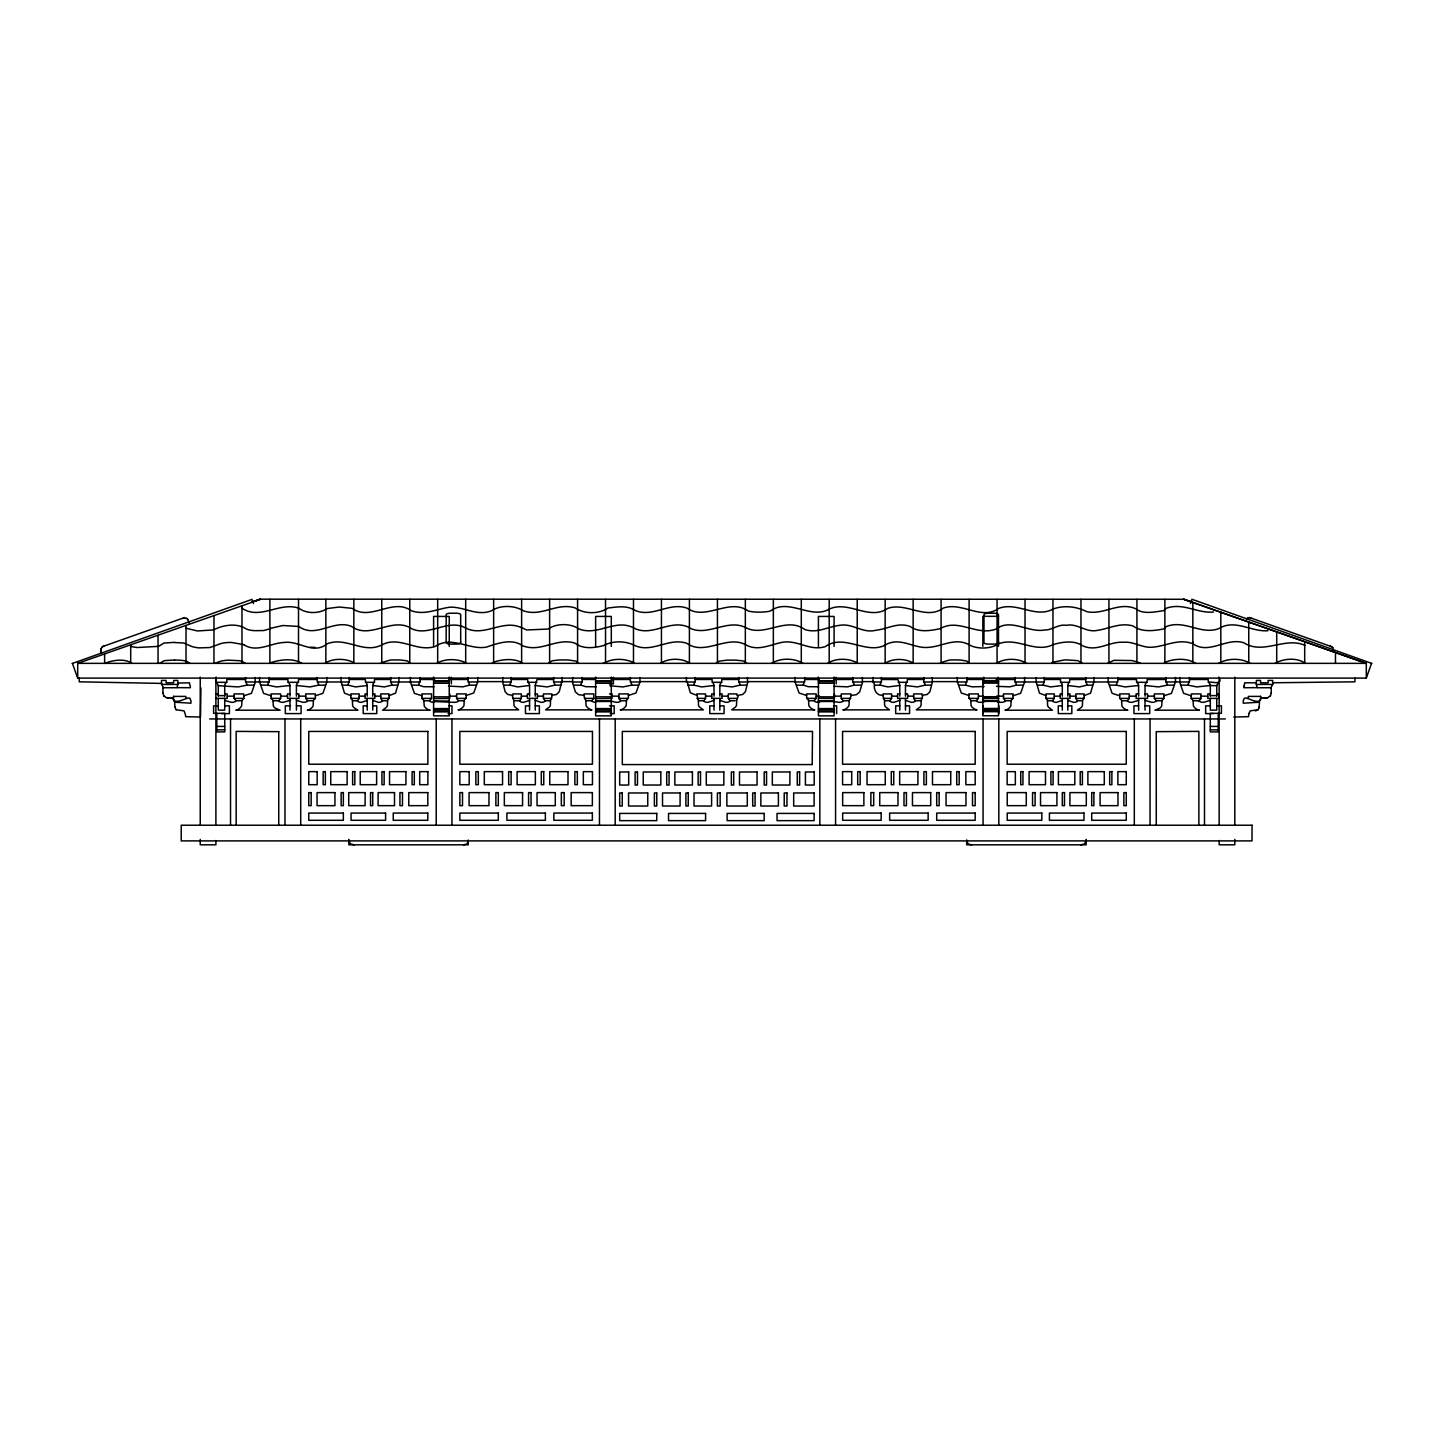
<?xml version="1.0" encoding="UTF-8"?>
<svg xmlns="http://www.w3.org/2000/svg" width="1444" height="1444" viewBox="0 0 1444 1444"><rect width="100%" height="100%" fill="white"/><g stroke="black" fill="none" stroke-linecap="round" stroke-linejoin="round"><path stroke-width="1.5" d="M998.508 641.93L998.508 642.67A4.458 1.498 0 0 1 994.05 644.096L988.418 644.096A4.458 1.498 0 0 1 983.96 642.634L983.996 614.494A4.458 1.498 0 0 1 988.093 613.213L994.501 613.213A4.458 1.498 0 0 1 998.472 614.53L998.508 646.334M1305.087 645.414C1285.052 636.299 1263.175 655.323 1243.825 642.742C1226.299 637.165 1209.079 655.125 1192.798 643.717L1192.816 642.002M812.196 764.58L812.503 731.44L622.31 731.44L622.31 764.58L812.033 764.58M1271.243 687.344L1271.243 693.084M1272.669 683.409L1272.706 680.431L1268.103 680.431L1268.103 682.813L1260.558 682.813L1260.558 680.431L1256.37 680.431L1256.37 682.597M1271.243 692.976L1270.413 695.954M162.919 687.019L161.511 683.301M1333.281 650.847L1333.335 649.818M468.253 840.895L467.026 844L463.398 844.812M1086.159 840.227L1084.733 843.874L1080.798 844.812M162.937 693.084L162.937 687.344M1084.282 695.539L1090.527 693.174L1093.902 681.712M174.652 701.874L173.406 699.293M100.863 649.926L100.936 648.97M269.144 677.507L269.144 681.983L255.426 681.929L251.418 693.355L243.892 695.755M326.922 681.929L322.896 693.355L315.37 695.755M466.195 695.448L473.722 693.03L477.783 681.622L502.765 681.622M628.411 695.448L635.938 693.03L640.071 681.622L687.037 681.622M1024.626 681.929L1020.601 693.355L1013.074 695.755M1271.28 687.019L1272.706 684.33M1248.212 697.741L1248.392 696.405L1260.648 696.405M1036.124 681.712L1039.499 693.174L1045.745 695.539M880.172 685.16A61.948 61.948 0 0 1 874.703 685.088L873.169 681.406M100.936 649.078L102.362 646.659L184.633 617.545M1258.103 709.798L1259.349 706.73M1259.078 707.885L1259.529 701.766M372.732 700.376L378.508 702.344A47.129 47.129 0 0 0 380.422 702.217L381.884 701.549A8.502 8.502 0 0 0 382.353 700.755L380.747 698.391L380.747 693.914L388.996 693.914L388.996 695.611M535.237 700.376L541.139 702.344A49.421 49.421 0 0 0 543.106 702.217L544.605 701.549A8.465 8.465 0 0 0 545.092 700.755L543.449 698.391L543.449 693.914L551.879 693.914L551.879 695.611M905.46 700.376L911.363 702.344A49.421 49.421 0 0 0 913.33 702.217L914.828 701.549A8.465 8.465 0 0 0 915.316 700.755L913.673 698.391L913.673 693.914L922.12 693.914L922.12 695.611M1190.47 603.484L1191.968 599.278L1371.8 663.428M260.516 599.278L77.705 663.356L77.705 678.102L1366.295 678.102L1371.565 663.356M1145.038 700.376L1151.752 702.344A63.644 63.644 0 0 0 1153.991 702.217L1155.687 701.549A8.321 8.321 0 0 0 1156.229 700.755L1154.37 698.391L1154.37 693.914L1163.954 693.914L1163.954 698.391L1154.37 698.391M174.652 701.766L174.85 706.838M1249.259 713.083L1248.771 714.618A22.815 22.815 0 0 0 1248.555 716.675L1233.681 717.054M241.653 700.701A91.207 91.207 0 0 1 236.112 700.737L235.823 700.881A8.068 8.068 0 0 1 235.354 701.549L233.657 702.217A63.644 63.644 0 0 1 231.419 702.344L224.722 700.376M349.051 681.983L348.239 684.005A2.816 2.816 0 0 0 348.401 685.214L355.549 686.929L367.245 685.485M1044.138 681.983L1043.326 684.005A2.816 2.816 0 0 0 1043.489 685.214L1050.636 686.929L1062.333 685.485A7.4 7.4 0 0 0 1061.755 683.572L1060.636 682.308L1069.607 682.308L1069.607 679.564L1085.744 679.474M510.977 681.983L510.147 684.005A2.744 2.744 0 0 0 510.31 685.214L517.638 686.929L529.605 685.485A6.516 6.516 0 0 0 528.215 682.308M881.201 681.983L880.371 684.005A2.744 2.744 0 0 0 880.533 685.214L887.861 686.929L899.829 685.485A7.256 7.256 0 0 0 899.233 683.572L897.987 679.564L881.436 679.474M610.162 683.572L611.444 682.308M694.835 681.983L693.986 684.005A2.671 2.671 0 0 0 694.149 685.214L701.694 686.929L714.04 685.485A6.426 6.426 0 0 0 712.614 682.308M350.892 698.156L350.946 693.914L359.195 693.914L359.195 698.391L357.589 700.755A8.502 8.502 0 0 0 358.058 701.549L359.52 702.217A47.129 47.129 0 0 0 361.433 702.344L367.209 700.376M1046.034 695.611L1046.034 693.914L1054.282 693.914L1054.282 698.391L1052.676 700.755A8.502 8.502 0 0 0 1053.145 701.549L1054.607 702.217A47.129 47.129 0 0 0 1056.521 702.344L1062.297 700.376M1164.875 627.797L1166.445 626.479C1184.874 619.44 1200.939 635.306 1218.826 628.609C1234.674 618.573 1251.641 632.147 1267.94 630.721M529.569 700.376L523.667 702.344A49.421 49.421 0 0 1 521.699 702.217L520.201 701.549A8.465 8.465 0 0 1 519.714 700.755L521.356 698.391L521.356 693.914L512.909 693.914L512.909 695.611M899.793 700.376L893.89 702.344A49.421 49.421 0 0 1 891.923 702.217L890.425 701.549A8.465 8.465 0 0 1 889.937 700.755L891.58 698.391L891.58 693.914L883.15 693.914L883.15 695.611M1246.461 619.548L1247.399 618.303M714.004 700.376L707.921 702.344A52.471 52.471 0 0 1 705.881 702.217L704.347 701.549A8.411 8.411 0 0 1 703.842 700.755L705.538 698.391L705.538 693.914L696.838 693.914L697.777 699.131A10.343 10.343 0 0 1 698.3 699.979L698.535 705.412A8.881 8.881 0 0 0 699.492 706.982L703.354 709.87L620.234 709.87L621.498 709.6A13.88 13.88 0 0 0 622.851 708.914A8.339 8.339 0 0 0 624.422 707.813A8.718 8.718 0 0 0 626.173 705.629L626.515 700.105A10.974 10.974 0 0 1 627.075 699.347L628.411 698.066L628.429 693.914L618.844 693.914L618.844 698.391L620.721 700.719A8.321 8.321 0 0 1 620.162 701.549L618.465 702.217A63.644 63.644 0 0 1 616.227 702.344L610.198 700.881M398.905 681.712L395.53 693.174L389.284 695.539M561.86 681.406L559.225 691.766L556.554 694.474L552.24 695.232L551.121 699.131A10.343 10.343 0 0 0 550.597 699.979L550.363 705.412A8.881 8.881 0 0 1 549.406 706.982L545.597 709.87L591.986 709.87L590.74 709.6A13.88 13.88 0 0 1 589.387 708.914A8.339 8.339 0 0 1 587.798 707.813A8.718 8.718 0 0 1 586.047 705.629L585.777 700.196A10.974 10.974 0 0 0 585.163 699.347L583.809 695.304L578.611 694.69L575.38 691.911L572.257 681.622L561.86 681.622M747.992 681.406L745.357 691.766L742.685 694.474L738.371 695.232L737.252 699.131A10.343 10.343 0 0 0 736.729 699.979L736.494 705.412A8.881 8.881 0 0 1 735.538 706.982L731.729 709.87L814.795 709.87L813.532 709.6A13.88 13.88 0 0 1 812.178 708.914A8.339 8.339 0 0 1 810.607 707.813A8.718 8.718 0 0 1 808.857 705.629L808.514 700.105A10.974 10.974 0 0 0 807.954 699.347L806.691 698.138L806.6 693.914L816.185 693.914L816.185 698.391L814.109 700.737A91.207 91.207 0 0 1 808.568 700.701M932.517 681.406L929.9 691.766L927.21 694.474L922.896 695.232L921.777 699.131A10.343 10.343 0 0 0 921.272 699.979L921.037 705.412A8.881 8.881 0 0 1 920.081 706.982L916.272 709.87L977.01 709.87L975.765 709.6A13.88 13.88 0 0 1 974.411 708.914A8.339 8.339 0 0 1 972.823 707.813A8.718 8.718 0 0 1 971.072 705.629L970.747 700.105A10.974 10.974 0 0 0 970.188 699.347L968.924 698.138L968.834 693.914L978.418 693.914L978.418 698.391L976.324 700.737A91.207 91.207 0 0 1 970.801 700.701M268.873 681.983L267.916 684.005A2.455 2.455 0 0 0 268.115 685.214L276.436 686.929L290.027 685.485A6.191 6.191 0 0 0 288.439 682.308M419.735 681.983L418.796 684.005A2.455 2.455 0 0 0 418.977 685.214L423.525 686.694L433.958 686.803M581.968 681.983L581.029 684.005A2.455 2.455 0 0 0 581.21 685.214L585.759 686.694L596.192 686.803M804.398 681.983L803.442 684.005A2.455 2.455 0 0 0 803.64 685.214L808.171 686.694L818.604 686.803M966.614 681.983L965.675 684.005A2.455 2.455 0 0 0 965.856 685.214L972.101 686.839L984.14 686.532M1117.494 681.983L1116.555 684.005A2.455 2.455 0 0 0 1116.735 685.214L1125.056 686.929L1138.648 685.485A6.642 6.642 0 0 0 1137.98 683.572L1136.681 682.308L1147.114 682.308L1147.114 679.564L1165.886 679.474M1189.188 681.983L1188.25 684.005A2.455 2.455 0 0 0 1188.448 685.214L1196.769 686.929L1210.361 685.485A6.642 6.642 0 0 0 1209.675 683.572C1203.899 678.734 1225.144 687.759 1218.808 677.164M1259.872 700.665L1260.774 697.939M1249.259 713.192L1250.107 710.899L1258.103 709.69M280.659 698.391L271.075 698.391L271.075 693.914L280.659 693.914L280.659 698.391L278.8 700.755A8.321 8.321 0 0 0 279.342 701.549L281.057 702.217A63.644 63.644 0 0 0 283.277 702.344L289.991 700.376M423.922 700.701A91.207 91.207 0 0 0 429.464 700.737L431.539 698.391L431.539 693.914L421.955 693.914L421.955 698.391L431.539 698.391M586.156 700.701A91.207 91.207 0 0 0 591.679 700.737L593.773 698.391L593.773 693.914L584.17 693.914L584.17 695.611M1129.298 698.391L1119.678 698.391L1119.696 693.914L1129.298 693.914L1129.298 698.391L1127.421 700.755A8.321 8.321 0 0 0 1127.963 701.549L1129.677 702.217A63.644 63.644 0 0 0 1131.897 702.344L1138.612 700.376M1191.408 695.611L1191.408 693.914L1200.993 693.914L1200.993 698.391L1199.206 700.881A8.068 8.068 0 0 0 1199.675 701.549L1201.372 702.217A63.644 63.644 0 0 0 1203.61 702.344L1210.325 700.376M1175.47 681.929L1171.427 693.391L1163.954 695.755M1085.978 681.983L1086.791 684.005A2.816 2.816 0 0 1 1086.628 685.214L1079.48 686.929L1067.784 685.485A6.588 6.588 0 0 1 1069.138 682.308M1267.633 697.759L1270.413 695.846M553.593 679.474L537.042 679.474L535.796 683.572A7.256 7.256 0 0 0 535.201 685.485L547.168 686.929L554.496 685.214A2.744 2.744 0 0 0 554.658 684.005L553.828 681.983M1164.875 627.851L1163.81 628.898C1153.81 630.938 1141.572 632.364 1133.035 625.956C1120.201 622.292 1109.335 628.591 1097.548 630.342C1085.888 632.995 1077.838 623.032 1066.214 625.324C1058.217 623.916 1052.207 630.306 1044.373 630.035C1028.543 632.887 1010.746 617.996 996.198 628.952C977.046 636.569 958.311 617.906 940.387 628.627C930.911 630.703 918.564 632.779 910.171 626.479C897.735 621.913 887.446 629.115 875.768 630.288C862.285 633.681 852.628 622.815 839.379 625.378C827.701 626.696 817.304 633.663 804.795 629.53C786.24 615.794 764.093 637.977 745.339 627.4C726.386 618.303 705.448 638.555 687.543 626.714C669.005 619.386 651.244 637.688 633.266 627.707C614.963 618.501 597.563 636.443 578.809 628.88C570.759 623.14 556.084 623.23 548.142 629.043L526.609 629.981L521.194 627.346M630.631 681.983L631.588 684.005A2.455 2.455 0 0 1 631.389 685.214L623.068 686.929L609.891 685.774M853.061 681.983L854 684.005A2.455 2.455 0 0 1 853.819 685.214L847.574 686.839L834.235 686.315M1015.294 681.983L1016.233 684.005A2.455 2.455 0 0 1 1016.053 685.214L1009.807 686.839L996.45 686.315M1052.477 662.615L1051.864 663.103A6.209 2.094 0 0 1 1051.449 663.356M389.212 698.228L388.165 699.438A10.343 10.343 0 0 0 387.642 700.286L387.407 705.719A8.881 8.881 0 0 1 386.45 707.289L382.642 710.177L430.132 710.195L428.868 709.925A13.88 13.88 0 0 1 427.514 709.239A8.339 8.339 0 0 1 425.944 708.12A8.718 8.718 0 0 1 424.193 705.936L423.868 700.43A10.974 10.974 0 0 0 423.291 699.654L422.027 698.463M1084.209 698.228L1083.162 699.438A10.343 10.343 0 0 0 1082.639 700.286L1082.404 705.719A8.881 8.881 0 0 1 1081.448 707.289L1077.386 710.177L1127.836 710.195L1126.591 709.925A13.88 13.88 0 0 1 1125.237 709.239A8.339 8.339 0 0 1 1123.667 708.12A8.718 8.718 0 0 1 1121.916 705.936L1121.573 700.43A10.974 10.974 0 0 0 1121.013 699.654L1119.75 698.463M159.688 663.392L164.183 660.648L174.489 659.998M1052.766 662.236L1064.354 659.944A43.916 14.765 0 0 1 1066.773 659.926L1077.946 660.648L1082.44 663.356M1247.399 618.411L1248.464 617.635M548.576 663.356L552.131 660.774L558.196 660.034A43.302 14.548 0 0 1 568.81 660.034L575.994 661.117L578.665 663.356M243.801 698.463L242.538 699.654A10.974 10.974 0 0 0 241.978 700.43L241.635 705.936A8.718 8.718 0 0 1 239.885 708.12A8.339 8.339 0 0 1 238.314 709.239A13.88 13.88 0 0 1 236.96 709.925L235.805 710.213L280.154 710.195L275.064 708.12A8.718 8.718 0 0 1 273.313 705.936L272.988 700.43A10.974 10.974 0 0 0 272.411 699.654L271.165 698.463M315.279 698.463L314.016 699.654A10.974 10.974 0 0 0 313.456 700.43L313.113 705.936A8.718 8.718 0 0 1 311.363 708.12A8.339 8.339 0 0 1 309.792 709.239A13.88 13.88 0 0 1 308.438 709.925L307.283 710.213L357.733 710.195M1013.002 698.463L1011.739 699.654A10.974 10.974 0 0 0 1011.179 700.43L1010.836 705.936A8.718 8.718 0 0 1 1009.085 708.12A8.339 8.339 0 0 1 1007.515 709.239A13.88 13.88 0 0 1 1006.161 709.925L1004.988 710.213L1052.441 710.195L1048.579 707.289A8.881 8.881 0 0 1 1047.622 705.719L1047.387 700.412A10.343 10.343 0 0 0 1046.864 699.438L1045.817 698.228M1163.882 698.463L1162.619 699.654A10.974 10.974 0 0 0 1162.041 700.43L1161.716 705.936A8.718 8.718 0 0 1 1159.965 708.12L1154.929 710.195L1199.314 710.195M771.71 663.356C780.193 657.796 794.435 657.886 802.936 663.356M1107.548 663.356L1113.938 660.305L1131.374 660.54A23.321 7.834 0 0 1 1135.959 661.587L1136.988 661.912A19.945 6.697 0 0 1 1138.793 662.615A21.877 7.346 0 0 0 1140.724 663.356M491.953 663.356L492.927 662.597A9.151 3.068 0 0 1 493.613 662.164C502.205 659.24 513.631 658.085 521.717 662.543A33.104 11.119 0 0 0 522.006 662.904L522.511 663.356M1052.477 644.8C1061.557 641.984 1074.21 639.909 1082.422 645.703C1097.043 652.471 1109.082 641.298 1123.324 642.273C1132.782 641.208 1140.886 647.147 1150.092 647.309C1164.64 647.129 1177.636 637.941 1192.798 643.717M827.683 663.356C835.697 657.796 849.252 658.211 857.249 662.958A7.924 2.653 0 0 0 857.754 663.356M1052.477 644.963C1034.247 653.211 1016.973 636.714 998.472 643.843C990.53 649.277 975.927 649.475 967.931 644.078C954.285 637.833 941.957 646.461 928.871 647.327C914.341 649.024 902.139 637.508 887.356 643.825C867.844 656.623 844.632 632.707 825.336 646.605C809.687 651.551 797.395 639.331 781.836 642.399C770.212 644.674 757.865 651.533 746.025 644.927C727.144 634.403 704.871 656.262 686.821 643.32C668.428 637.003 651.406 654.222 633.483 644.89C624.656 640.793 612.473 640.703 603.736 645.522C594.495 647.959 582.816 649.475 575.001 643.14C556.409 637.364 540.85 652.995 522.457 645.685C512.097 638.14 497.314 643.356 486.429 647.111C469.228 650.287 451.503 635.27 435.348 646.407C416.847 652.706 399.428 635.198 381.685 644.999C363.274 654.24 345.91 636.335 327.192 643.807C313.186 655.107 299.179 640.468 284.54 642.436C270.912 642.779 257.104 653.229 243.801 644.71M1218.592 663.356C1227.599 658.049 1241.371 657.923 1250.251 663.356M716.007 663.356L719.058 661.19L726.206 660.215A46.641 15.667 0 0 1 736.151 660.197L742.198 660.774A7.274 2.455 0 0 1 744.996 661.731L746.963 663.356M1275.052 663.356C1283.265 658.392 1297.38 657.471 1304.78 663.085A6.101 2.04 0 0 0 1305.069 663.356M102.362 646.768L103.842 646.226M72.2 663.518L252.032 599.368L253.53 603.574M251.455 602.166L259.938 599.188L1184.062 599.278L1366.295 663.356L1366.295 678.102M251.888 602.166L260.371 599.188M183.189 618.158L186.781 618.411M1256.605 710.502L1255.287 710.863M1267.633 697.651L1266.496 697.975M1199.224 710.213L1198.069 709.925A13.88 13.88 0 0 1 1196.715 709.239A8.339 8.339 0 0 1 1195.145 708.12A8.718 8.718 0 0 1 1193.394 705.936L1193.051 700.43A10.974 10.974 0 0 0 1192.491 699.654L1191.228 698.463M603.123 663.319L604.097 663.067A6.624 2.22 0 0 0 604.928 662.76C613.086 658.013 625.505 658.536 633.609 662.652A15.18 5.108 0 0 0 634.439 663.356M158.1 646.389L137.27 647.526A23.772 7.996 0 0 1 131.458 646.533L130.7 646.352M174.489 642.526L183.785 643.013L190.807 646.1A15.884 5.343 0 0 0 199.091 647.887L209.831 647.544L221.203 643.464A16.606 5.577 0 0 1 231.293 642.436L243.639 644.584M1248.464 617.743L1249.547 617.653M983.869 702.235L981.036 702.344A63.644 63.644 0 0 1 978.797 702.217L977.101 701.549A8.321 8.321 0 0 1 976.541 700.755L976.541 700.755M397.696 685.052L397.226 685.088A59.042 59.042 0 0 1 391.884 685.16M1092.621 685.07L1092.314 685.088A59.042 59.042 0 0 1 1086.989 685.16M560.795 685.052L560.326 685.088A61.948 61.948 0 0 1 554.857 685.16M930.857 685.07L930.55 685.088A61.948 61.948 0 0 1 925.081 685.16M746.169 685.052L745.7 685.088A65.774 65.774 0 0 1 740.05 685.16M1260.774 698.048L1266.496 697.867M253.729 685.052L253.205 685.088A79.835 79.835 0 0 1 246.996 685.16M325.261 685.07L324.918 685.088A79.835 79.835 0 0 1 318.709 685.16M476.321 685.052L475.78 685.088A79.835 79.835 0 0 1 469.571 685.16M638.537 685.052L638.013 685.088A79.835 79.835 0 0 1 631.804 685.16M860.967 685.052L860.443 685.088A79.835 79.835 0 0 1 854.216 685.16M1023.182 685.052L1022.659 685.088A79.835 79.835 0 0 1 1016.45 685.16M1174.062 685.052L1173.539 685.088A79.835 79.835 0 0 1 1167.33 685.16M200.933 687.94L200.517 717.054L185.644 716.675A22.815 22.815 0 0 0 185.41 714.527L184.074 710.899L176.096 709.69M357.408 700.737L357.462 700.737A67.417 67.417 0 0 1 352.643 700.701M1052.495 700.737L1052.55 700.737A67.417 67.417 0 0 1 1047.73 700.701M278.584 700.737L278.656 700.737A91.207 91.207 0 0 1 273.042 700.701M1127.204 700.737L1127.277 700.737A91.207 91.207 0 0 1 1121.681 700.701M1198.917 700.737L1198.989 700.737A91.207 91.207 0 0 1 1193.376 700.701M218.279 685.701L238.26 686.929L246.599 685.214A2.455 2.455 0 0 0 246.78 684.005L245.841 681.983M1213.574 612.021C1197.275 613.592 1183.015 602.22 1166.283 608.249L1163.665 610.686C1154.947 611.805 1143.125 614.747 1135.742 608.754C1118.631 601.318 1103.938 615.252 1086.917 611.714C1076.845 606.552 1064.12 604.982 1053.163 608.989C1035.601 618.79 1017.19 601.462 998.869 608.339C981.541 620.739 961.812 601.516 943.365 608.068C926.037 620.703 906.038 601.895 887.681 608.393C869.216 621.064 848.314 600.018 829.199 609.133C810.589 619.837 788.677 597.455 770.266 611.083A20.523 6.895 0 0 1 748.335 611.101C729.527 597.365 705.574 621.335 687.019 608.141C668.59 601.606 651.443 619.025 633.483 609.621C626.064 605.216 616.209 607.112 607.96 608.014C598.791 614.35 584.26 614.097 575.145 607.906C556.518 602.04 540.958 617.743 522.511 610.433C514.371 605.235 499.895 605 491.718 610.704C476.881 616.678 464.102 606.498 449.716 607.202C437.027 608.917 424.572 615.613 411.143 610.65C392.858 597.545 370.422 621.678 352.155 608.339L339.178 607.021L327.174 608.556C319.611 613.628 306.832 614.151 299.107 608.357A2.708 0.902 0 0 0 298.709 608.159C279.414 601.588 260.209 620.433 241.978 608.231M174.471 642.363L163.966 643.049L159.562 645.829A6.209 2.076 0 0 1 158.443 646.298M1272.706 682.777L1354.941 681.821L1354.941 678.175M174.868 702.217L190.951 703.192L190.897 700.358A6.137 6.137 0 0 0 190.247 699.6C191.168 693.896 176.258 705.593 173.388 699.654M170.735 697.975L173.406 697.939L173.406 699.401M170.735 697.867L166.547 697.651M998.508 616.317L982.859 616.317L982.859 646.334M77.705 663.356L1366.295 663.356L1183.629 599.278M245.552 679.474L226.78 679.474L226.78 682.308M269.144 679.474L287.934 679.474L287.934 682.308L298.348 682.308L297.067 683.572A6.642 6.642 0 0 0 296.381 685.485L309.973 686.929L318.294 685.214A2.455 2.455 0 0 0 318.474 684.005L317.536 681.983M317.265 679.474L298.475 679.474L298.475 682.308M349.286 679.474L365.44 679.474L365.44 682.308L374.393 682.308L373.292 683.572A7.4 7.4 0 0 0 372.696 685.485L384.393 686.929L391.541 685.214A2.816 2.816 0 0 0 391.703 684.005L390.891 681.983M390.656 679.474L374.501 679.474L374.501 682.308M420.023 679.474L434.626 679.474M468.145 679.474L449.355 679.474L449.355 682.308M511.212 679.474L527.746 679.474L527.746 682.308L536.933 682.308M582.239 679.474L594.766 679.474M630.36 679.474L611.588 679.474L611.588 682.308M695.087 679.474L712.127 679.474L712.127 682.308L721.585 682.308L720.412 683.572A7.112 7.112 0 0 0 719.798 685.485L732.144 686.929L739.689 685.214A2.671 2.671 0 0 0 739.851 684.005L739.003 681.983M738.75 679.474L721.711 679.474L721.711 682.308M804.669 679.474L819.271 679.474M834 679.474L852.79 679.474M923.817 679.474L907.283 679.474L907.283 682.308L898.096 682.308M966.884 679.474L983.581 679.474M996.234 679.474L1015.006 679.474M1044.373 679.474L1060.528 679.474L1060.528 682.308M1117.764 679.474L1136.554 679.474L1136.554 682.308M1189.477 679.474L1208.249 679.474L1208.249 682.308M433.597 680.72L449.246 680.72M595.632 680.72L611.299 680.72M818.423 680.72L834.091 680.72M982.859 680.611L998.508 680.611L998.508 715.737L982.859 715.737L982.859 679.113M982.859 681.46L998.508 681.46M433.597 681.604L449.246 681.568M595.632 681.568L611.299 681.604M747.992 681.622L794.958 681.622L799.092 693.03L806.618 695.448M818.423 681.568L834.091 681.604M873.169 681.622L862.772 681.622L859.649 691.911L856.418 694.69L851.22 695.448L849.884 699.347A10.974 10.974 0 0 0 849.307 700.105L848.982 705.629A8.718 8.718 0 0 1 847.231 707.795A8.339 8.339 0 0 1 845.661 708.914A13.88 13.88 0 0 1 844.289 709.6L843.134 709.907M932.264 681.622L957.246 681.622L961.307 693.03L968.834 695.448M982.859 681.496L998.508 681.496M216.221 677.164L216.221 682.308L226.636 682.308L225.354 683.572A6.642 6.642 0 0 0 224.668 685.485M433.597 683.229L449.246 683.229M595.632 683.229L611.299 683.229M818.423 683.229L834.091 683.229M982.859 683.12L998.508 683.12M609.242 683.914L613.411 683.914L613.411 677.29M161.493 684.438L177.811 684.438M1256.37 684.438L1272.706 684.438L1272.669 683.301M162.919 687.741L176.673 687.741M1257.507 687.741L1271.28 687.741M215.77 693.914L218.279 693.914M224.722 693.914L227.231 693.914L227.231 698.391L215.77 698.391M289.991 693.914L287.482 693.914L287.482 698.391L298.926 698.391L298.926 693.914L296.417 693.914M367.209 693.914L365.043 693.914L365.043 698.391L374.898 698.391L374.898 693.914L372.732 693.914M529.569 693.914L527.349 693.914L527.349 698.391L537.439 698.391L537.439 693.914L535.237 693.914M609.512 693.914L612.039 693.914L612.039 698.391M714.004 693.914L711.712 693.914L711.712 698.391L722.108 698.391L722.108 693.914L719.834 693.914M899.793 693.914L897.59 693.914L897.59 698.391L907.68 698.391L907.68 693.914L905.46 693.914M1062.297 693.914L1060.131 693.914L1060.131 698.391L1069.986 698.391L1069.986 693.914L1067.82 693.914M1138.612 693.914L1136.103 693.914L1136.103 698.391L1147.565 698.391L1147.565 693.914L1145.038 693.914M1210.325 693.914L1207.798 693.914L1207.798 698.391L1219.259 698.391L1219.259 693.914L1216.751 693.914M218.279 695.611L224.741 695.611M1210.289 695.611L1216.751 695.611M227.231 696.152L234.036 696.152M280.659 696.152L287.482 696.152M298.926 696.152L305.731 696.152M359.195 696.152L365.043 696.152M374.898 696.152L380.747 696.152M449.806 696.152L456.611 696.152M521.356 696.152L527.349 696.152M537.439 696.152L543.449 696.152M612.039 696.152L618.844 696.152M705.538 696.152L711.712 696.152M722.108 696.152L728.299 696.152M816.185 696.152L819.596 696.152M834.452 696.152L841.256 696.152M891.58 696.152L897.59 696.152M907.68 696.152L913.673 696.152M978.418 696.152L983.526 696.152M996.685 696.152L1003.49 696.152M1054.282 696.152L1060.131 696.152M1069.986 696.152L1075.834 696.152M1129.298 696.152L1136.103 696.152M1147.565 696.152L1154.37 696.152M1200.993 696.152L1207.798 696.152M173.533 696.405L185.807 696.405L185.969 697.741M982.859 696.73L998.508 696.73M433.597 696.838L449.246 696.838M595.632 696.838L611.299 696.838M818.423 696.838L834.091 696.838M389.158 698.156L389.284 695.394M982.859 698.336L998.508 698.282M1045.745 698.156L1045.745 695.394M1084.155 698.156L1084.282 695.394M243.621 695.611L243.621 693.914L234.036 693.914L234.036 698.391L243.892 698.391L243.892 695.611M305.731 698.391L315.37 698.391L315.333 693.914L305.731 693.914L305.731 698.391L307.626 700.719A8.321 8.321 0 0 1 307.067 701.549L305.352 702.217A63.644 63.644 0 0 1 303.132 702.344L296.417 700.376M351.091 698.391L359.195 698.391M380.747 698.391L388.851 698.391M433.597 698.607L449.246 698.445M502.512 681.406L505.129 691.766L507.819 694.474L512.133 695.232L513.252 699.131A10.343 10.343 0 0 1 513.775 699.979L513.992 705.412A8.881 8.881 0 0 0 514.948 706.982L518.667 709.834L458.019 709.87L459.264 709.6A13.88 13.88 0 0 0 460.618 708.914A8.339 8.339 0 0 0 462.206 707.813A8.718 8.718 0 0 0 463.957 705.629L464.228 700.196A10.974 10.974 0 0 1 464.842 699.347L466.105 698.138L466.195 693.914L456.611 693.914L456.611 698.391L466.051 698.391M513.053 698.391L521.356 698.391M543.449 698.391L551.752 698.391M584.333 698.391L593.773 698.391M595.632 698.607L611.299 698.445M618.844 698.391L628.266 698.391M696.983 698.391L705.538 698.391M737 695.611L737 693.914L728.299 693.914L728.299 698.391L736.855 698.391M806.763 698.391L816.185 698.391M818.423 698.391L834.091 698.445M850.859 695.611L850.859 693.914L841.256 693.914L841.256 698.391L850.697 698.391M883.277 698.391L891.58 698.391M913.673 698.391L921.976 698.391M968.978 698.391L978.418 698.391M982.859 698.499L998.508 698.499M1003.49 698.391L1013.074 698.391L1013.074 693.914L1003.49 693.914L1003.49 698.391L1005.367 700.719A8.321 8.321 0 0 1 1004.807 701.549L1003.111 702.217A63.644 63.644 0 0 1 1000.872 702.344L997.335 702.055M1046.178 698.391L1054.282 698.391M1084.083 695.611L1084.083 693.914L1075.834 693.914L1075.834 698.391L1083.939 698.391M1200.993 698.391L1191.156 698.391L1191.156 695.611M433.597 700.972L449.246 701.008M595.632 701.008L611.299 700.972M818.423 700.972L834.091 701.008M982.859 700.918L998.508 700.863M433.597 701.477L453.994 702.344A63.644 63.644 0 0 0 456.232 702.217L457.928 701.549A8.321 8.321 0 0 0 458.488 700.755L456.611 698.391M595.632 701.477L611.299 701.477M818.423 701.477L834.091 701.477M982.859 701.369L998.508 701.369M218.279 705.845L213.604 705.845L213.604 713.336L224.741 713.336L224.741 731.909L216.799 731.909L216.799 713.336M224.722 705.845L229.397 705.845L229.397 713.589L221.528 713.589M289.991 705.845L285.316 705.845L285.316 713.589L301.092 713.589L301.092 705.845L296.417 705.845M367.209 705.845L363.184 705.845L363.184 713.589L376.758 713.589L376.758 705.845L372.732 705.845M448.849 705.845L451.972 705.845L451.972 713.589L448.037 713.589M529.569 705.845L525.454 705.845L525.454 713.589L539.352 713.589L539.352 705.845L535.237 705.845M609.512 705.845L614.187 705.845L614.187 713.589L610.27 713.589M714.004 705.845L709.762 705.845L709.762 713.589L724.076 713.589L724.076 705.845L719.834 705.845M833.495 705.845L836.617 705.845L836.617 713.589M899.793 705.845L895.677 705.845L895.677 713.589L909.576 713.589L909.576 705.845L905.46 705.845M1062.297 705.845L1058.271 705.845L1058.271 713.589L1071.845 713.589L1071.845 705.845L1067.82 705.845M1138.612 705.845L1133.937 705.845L1133.937 713.589L1149.713 713.589L1149.713 705.845L1145.038 705.845M1210.325 705.845L1205.65 705.845L1205.65 713.589L1213.501 713.589M1216.751 705.845L1221.425 705.845L1221.425 713.336L1210.289 713.336L1210.289 731.909L1218.231 731.909L1218.231 713.336M982.859 708.481L998.508 708.481M433.597 708.589L449.246 708.589M595.632 708.589L611.299 708.589M818.423 708.589L834.091 708.589M982.859 709.69L998.508 709.69M433.597 709.798L449.246 709.798M595.632 709.798L611.299 709.798M818.423 709.798L834.091 709.798M843.043 709.87L889.486 709.87L885.623 706.982A8.881 8.881 0 0 1 884.667 705.412L884.432 699.979A10.343 10.343 0 0 0 883.909 699.131L882.789 695.087C877.194 696.279 873.53 689.835 874.396 684.961M982.859 711.242L998.508 711.242M433.597 711.351L449.246 711.351M595.632 711.351L611.299 711.351M818.423 711.351L834.091 711.351M433.597 711.784L449.246 711.784M595.632 711.784L611.299 711.784M818.423 711.784L834.091 711.784M982.859 711.675L998.508 711.675M209.705 718.95L716.784 718.95M718.246 718.95L1225.324 718.95M216.799 726.422L224.741 726.422M1210.289 726.422L1218.231 726.422M216.799 729.87L224.741 729.87M1210.289 729.87L1218.231 729.87M314.828 647.327L309.973 647.327M1263.464 697.867L1265.197 697.867M1191.156 695.755L1183.611 693.355L1179.604 681.929L1165.886 681.983L1165.886 677.507M1119.678 695.755L1112.133 693.355L1108.108 681.929M696.658 695.232L690.413 692.867L687.037 681.406M350.748 695.539L344.502 693.174L341.127 681.712M421.955 695.755L414.428 693.355L410.403 681.929M271.075 695.755L263.602 693.391L259.559 681.929M1259.33 702.217L1243.248 703.192L1243.284 700.358A6.137 6.137 0 0 1 1243.934 699.6C1243.807 693.932 1257.543 705.899 1260.774 699.293M167.703 697.867L168.984 697.867M278.782 731.657L236.166 731.386L236.166 825.228M971.631 844.812L968.003 844L966.794 840.011M354.249 844.812L350.296 843.874L348.87 840.227M161.511 683.409L79.239 681.821L79.239 678.175M1210.361 685.539L1216.751 685.701M819.596 702.362L818.802 702.344A63.644 63.644 0 0 1 816.582 702.217L814.867 701.549A8.321 8.321 0 0 1 814.326 700.755L814.326 700.755M1156.373 700.737L1156.445 700.737A91.207 91.207 0 0 0 1161.987 700.701M1005.493 700.737L1005.566 700.737A91.207 91.207 0 0 0 1011.107 700.701M843.278 700.737L843.35 700.737A91.207 91.207 0 0 0 848.891 700.701M620.848 700.737L620.92 700.737A91.207 91.207 0 0 0 626.461 700.701M458.632 700.737L458.705 700.737A91.207 91.207 0 0 0 464.228 700.701M307.752 700.737L307.825 700.737A91.207 91.207 0 0 0 313.366 700.701M236.04 700.737L234.036 698.391M730.122 700.737L730.177 700.737A75.124 75.124 0 0 0 735.213 700.701M915.442 700.737L915.496 700.737A70.738 70.738 0 0 0 920.388 700.701M545.218 700.737L545.272 700.737A70.738 70.738 0 0 0 550.146 700.701M1077.567 700.737L1077.621 700.737A67.417 67.417 0 0 0 1082.386 700.701M382.479 700.737L382.534 700.737A67.417 67.417 0 0 0 387.299 700.701M1181.481 685.07L1181.824 685.088A79.835 79.835 0 0 0 1188.033 685.16M261.147 685.07L261.49 685.088A79.835 79.835 0 0 0 267.7 685.16M1037.496 685.07L1037.803 685.088A59.042 59.042 0 0 0 1043.146 685.16M357.643 710.177L353.581 707.289A8.881 8.881 0 0 1 352.625 705.719L352.39 700.412A10.343 10.343 0 0 0 351.867 699.438L350.82 698.228M1109.588 685.052L1110.111 685.088A79.835 79.835 0 0 0 1116.338 685.16M958.708 685.052L959.249 685.088A79.835 79.835 0 0 0 965.458 685.16M796.492 685.052L797.016 685.088A79.835 79.835 0 0 0 803.225 685.16M574.062 685.052L574.586 685.088A79.835 79.835 0 0 0 580.813 685.16M411.847 685.052L412.37 685.088A79.835 79.835 0 0 0 418.579 685.16M172.359 697.975L173.406 698.048M687.669 685.052L688.138 685.088A65.774 65.774 0 0 0 693.788 685.16M504.01 685.052L504.479 685.088A61.948 61.948 0 0 0 509.949 685.16M342.246 685.052L342.715 685.088A59.042 59.042 0 0 0 348.058 685.16M448.506 686.062L462.928 686.839L469.174 685.214A2.455 2.455 0 0 0 469.354 684.005L468.416 681.983M1249.547 617.545L1251.009 618.158M1183.484 599.188L1191.986 602.166M1251.009 618.05L1331.837 646.768M1330.339 646.118L1332.758 647.652M166.547 697.759L163.768 695.846M521.501 627.707C502.747 618.7 484.011 637.67 465.419 627.905C446.99 617.797 426.594 639.259 408.688 626.949C389.573 618.555 369.375 639.457 351.379 626.353C333.546 619.133 315.893 638.609 299.161 626.696A2.689 0.902 0 0 0 298.691 626.461L282.934 625.505L271.075 628.194A17.96 6.029 0 0 1 270.172 628.772L263.566 630.559L254.704 630.667A12.021 4.043 0 0 1 245.444 628.465C236.672 623.104 224.38 624.891 215.445 628.952A17.22 5.776 0 0 1 212.701 629.981L197.413 630.956L186.023 628.23M833.748 701.495L838.657 702.344A63.644 63.644 0 0 0 840.877 702.217L842.592 701.549A8.321 8.321 0 0 0 843.134 700.755L841.256 698.391M1026.377 663.356C1018.435 657.941 1004.825 658.193 996.974 663.013A8.483 2.852 0 0 1 996.577 663.356M913.456 663.356C905.785 658.121 892.554 658.284 885.154 663.247L885.154 599.278M410.601 663.247L407.226 660.883L401.179 660.052A39.493 13.267 0 0 0 390.259 660.052L381.776 662.561A14.043 4.729 0 0 1 380.873 663.356M1195.506 663.356C1187.239 657.507 1172.51 658.717 1164.712 662.597A16.841 5.65 0 0 1 1164.424 662.976A4.549 1.534 0 0 1 1163.936 663.356M131.873 663.283C124.762 658.284 112.578 660.034 104.618 663.428L104.618 654.294M719.834 700.376L725.917 702.344A52.471 52.471 0 0 0 727.957 702.217L729.491 701.549A8.411 8.411 0 0 0 729.996 700.755L728.299 698.391M216.221 682.308L216.293 682.398A10.758 10.758 0 0 1 217.16 683.337L218.261 685.431L218.279 696.152M1067.82 700.376L1073.596 702.344A47.129 47.129 0 0 0 1075.509 702.217L1076.971 701.549A8.502 8.502 0 0 0 1077.441 700.755L1075.834 698.391M186.781 618.303L187.738 619.548M174.02 700.178L174.598 701.423M1166.156 681.983L1167.113 684.005A2.455 2.455 0 0 1 1166.914 685.214L1158.593 686.929L1145.002 685.485A6.191 6.191 0 0 1 1146.59 682.308M176.096 709.798L174.85 706.73M924.07 681.983L924.882 684.005A2.744 2.744 0 0 1 924.738 685.214L917.391 686.929L905.424 685.485A6.516 6.516 0 0 1 906.814 682.308M163.768 695.954L162.937 692.976M187.738 619.44L189.254 623.375M1332.758 647.544L1333.335 649.926M591.878 700.719L591.896 700.755A8.321 8.321 0 0 0 592.437 701.549L594.152 702.217A63.644 63.644 0 0 0 595.578 702.307M429.662 700.719L429.68 700.755A8.321 8.321 0 0 0 430.222 701.549L431.918 702.217A63.644 63.644 0 0 0 434.157 702.344M72.435 663.428L77.705 678.175M101.585 653.356L101.08 651.695M100.899 650.739L101.08 651.804M100.863 649.818L100.899 650.847M1335.465 653.645L1335.465 663.085M1304.69 642.634L1304.69 663.356M1276.713 632.129L1276.713 663.356M1260.648 696.297L1260.648 697.741M1248.753 622.382L1248.753 663.356M1234.801 677.146L1234.801 825.445M1234.801 839.379L1234.801 844.812L1219.151 844.812L1219.151 840.498M1220.812 612.076L1220.812 663.356M1219.151 677.489L1219.151 825.445M1216.751 696.152L1216.769 685.431L1217.87 683.337A10.758 10.758 0 0 1 1218.736 682.398M1216.751 698.391L1216.751 710.141L1210.325 710.141L1210.325 698.391M1210.325 685.701L1210.325 696.152M1204.495 718.95L1204.495 825.228M1198.863 825.228L1198.863 731.386L1156.247 731.657L1156.283 825.445M1192.834 602.509L1192.834 663.356M1189.477 677.507L1189.477 681.983L1179.892 681.983L1179.892 677.507M1175.47 677.507L1175.47 681.983M1164.875 599.278L1164.875 663.356M1150.056 718.95L1150.056 825.228M1145.038 685.701L1145.038 696.152M1145.038 698.391L1145.038 710.141M1138.612 685.701L1138.612 696.152M1138.612 698.391L1138.612 710.141M1136.933 599.278L1136.915 663.356M1134.316 718.95L1134.316 825.228M1117.764 677.507L1117.764 681.983L1085.744 681.983L1085.744 677.507M1108.938 599.278L1108.938 663.356M1108.18 677.507L1108.18 681.983M1093.992 677.507L1093.992 681.983M1086.159 839.379L1086.159 844.812L966.704 844.812L966.704 840.462M1080.96 599.278L1080.96 663.356M1067.82 685.701L1067.82 696.152M1067.82 698.391L1067.82 710.141M1062.297 685.701L1062.297 696.152M1062.297 698.391L1062.297 710.141M1052.965 599.278L1052.965 663.356M1044.373 677.507L1044.373 681.983L1015.006 681.983L1015.006 677.507M1036.124 677.507L1036.124 681.983M1025.023 599.278L1025.023 663.356M1024.608 677.507L1024.608 681.983M998.851 705.845L998.851 713.589M998.815 718.95L998.815 825.228M998.237 677.29L998.237 683.914M997.064 599.278L997.064 663.356M983.671 677.29L983.671 683.914M983.057 705.845L983.057 713.589M983.075 718.95L983.075 825.228M969.104 599.278L969.104 663.356M966.884 677.507L966.884 681.983L957.3 681.983L957.3 677.507M941.091 599.278L941.091 663.356M932.264 677.507L932.264 681.983L923.817 681.983L923.817 677.507M913.149 599.278L913.149 663.356M905.46 685.701L905.46 696.152M905.46 698.391L905.46 710.141M899.793 685.701L899.793 696.152M899.793 698.391L899.793 710.141M881.436 677.507L881.436 681.983L872.988 681.983L872.988 677.507M862.375 677.507L862.375 681.983L852.79 681.983L852.79 677.507M857.231 599.278L857.231 663.356M836.184 677.29L836.184 683.914M835.571 718.95L835.571 825.228M834.452 693.914L834.452 698.391M834.091 646.443L834.091 616.444L818.423 616.426L818.423 646.443M834.091 677.056L834.091 715.845L818.423 715.845L818.423 677.056M829.199 599.278L829.199 663.356M819.831 718.95L819.831 825.228M804.669 677.507L804.669 681.983L795.084 681.983L795.084 677.507M801.294 599.278L801.294 663.356M773.352 599.278L773.352 663.356M747.451 677.507L747.451 681.983L738.75 681.983L738.75 677.507M745.339 599.278L745.339 663.356M719.834 685.701L719.834 696.152M719.834 698.391L719.834 710.141M717.433 599.278L717.433 663.356M714.004 685.701L714.004 696.152M714.004 698.391L714.004 710.141M695.087 677.507L695.087 681.983L686.387 681.983L686.387 677.507M689.402 599.278L689.402 663.356M661.442 599.278L661.442 663.319M639.945 677.507L639.945 681.983L630.36 681.983L630.36 677.507M633.483 599.278L633.483 663.356M615.198 718.95L615.198 825.228M611.299 646.443L611.299 616.444L595.632 616.426L595.632 646.443M611.299 677.056L611.299 715.845L595.632 715.845L595.632 677.056M605.523 599.278L605.541 663.356M599.459 718.95L599.459 825.228M582.239 677.507L582.239 681.983L572.654 681.983L572.654 677.507M577.582 599.278L577.582 663.356M562.041 677.507L562.041 681.983L553.593 681.983L553.593 677.507M549.622 599.278L549.622 663.356M535.237 685.701L535.237 696.152M535.237 698.391L535.237 710.141M529.569 685.701L529.569 696.152M529.569 698.391L529.569 710.141M521.627 599.278L521.627 663.356M511.212 677.507L511.212 681.983L502.765 681.983L502.765 677.507M493.649 599.278L493.631 663.356M477.729 677.507L477.729 681.983L468.145 681.983L468.145 677.507M468.253 840.011L468.253 844.812L348.87 844.812L348.87 839.379M465.69 599.278L465.69 663.356M451.954 718.95L451.954 825.228M451.358 677.29L451.358 683.914M449.806 693.914L449.806 698.391M449.246 646.443L449.246 616.444L433.597 616.426L433.597 646.443M449.246 677.056L449.246 715.845L433.597 715.845L433.597 677.056M437.676 599.278L437.676 663.356M436.214 718.95L436.214 825.228M420.023 677.507L420.023 681.983L390.656 681.983L390.656 677.507M410.421 677.507L410.421 681.983M409.771 599.278L409.771 663.356M398.905 677.507L398.905 681.983M381.757 599.278L381.757 663.356M372.732 685.701L372.732 696.152M372.732 698.391L372.732 710.141M367.209 685.701L367.209 696.152M367.209 698.391L367.209 710.141M353.834 599.278L353.834 663.356M349.286 677.507L349.286 681.983L317.265 681.983L317.265 677.507M341.037 677.507L341.037 681.983M326.849 677.507L326.849 681.983M325.857 599.278L325.857 663.356M300.713 718.95L300.713 825.228M298.511 599.278L298.511 663.356M296.417 685.701L296.417 696.152M296.417 698.391L296.417 710.141M289.991 685.701L289.991 696.152M289.991 698.391L289.991 710.141M284.973 718.95L284.973 825.228M278.746 731.603L278.746 825.445M269.884 599.278L269.884 663.319A22.31 7.491 0 0 0 270.894 662.615C279.974 659.764 291.724 658.031 300.478 662.561A70.72 23.772 0 0 0 301.85 663.356M259.559 677.507L259.559 681.983M255.155 677.507L255.155 681.983L245.552 681.983L245.552 677.507M241.978 605.957L241.978 663.356M230.535 718.95L230.535 825.228M224.722 685.701L224.722 696.152M224.722 698.391L224.722 710.141L218.279 710.141L218.279 698.391M215.896 677.489L215.896 825.445M215.896 840.498L215.896 844.812L200.229 844.812L200.229 839.379M213.965 615.848L213.965 663.356M200.229 677.146L200.229 825.445M186.023 625.433L186.023 663.356M177.811 682.597L177.811 680.431L173.623 680.431L173.623 682.813L166.096 682.813L166.096 680.431L161.493 680.431L161.493 682.777M173.533 696.297L173.533 697.741M158.046 635.36L158.046 663.356M130.7 644.782L130.7 663.356M969.52 663.356A5.812 1.949 0 0 1 969.104 663.031L966.939 661.099L960.928 660.07A38.862 13.068 0 0 0 949.358 660.052L941.091 662.579A12.491 4.206 0 0 1 940.279 663.356M466.556 663.356A13.718 4.603 0 0 1 465.708 662.724C457.604 658.717 445.636 658.446 437.694 662.868A12.292 4.133 0 0 1 437.063 663.356M354.646 663.356A13.736 4.621 0 0 1 353.852 662.597C346.018 658.446 333.365 658.085 325.748 662.832A13.772 4.621 0 0 1 325.135 663.356M660.504 663.356A8.141 2.726 0 0 0 660.919 663.067C668.59 658.085 681.965 657.959 689.492 663.085A10.054 3.375 0 0 0 689.799 663.319M215.499 663.356A22.418 7.527 0 0 0 216.419 662.868L217.448 662.345A16.949 5.704 0 0 1 221.997 660.937A16.444 5.523 0 0 1 228.08 660.161L239.596 660.702A9.025 3.032 0 0 1 241.96 661.352L242.069 661.406A10.234 3.448 0 0 1 243.314 662.038L244.487 662.814A35.829 12.039 0 0 0 245.354 663.356M189.958 663.356A7.166 2.401 0 0 1 189.363 662.995L188.929 662.67A13.357 4.476 0 0 0 184.94 660.901A11.606 3.899 0 0 0 181.998 660.359L177.125 660.088A15.18 5.108 0 0 0 174.489 660.179M703.643 700.737A75.124 75.124 0 0 1 698.625 700.701M889.757 700.737A70.738 70.738 0 0 1 884.883 700.701M519.533 700.737A70.738 70.738 0 0 1 514.66 700.701M365.892 682.308A6.588 6.588 0 0 1 367.209 685.485M460.708 641.93L460.69 642.67A4.458 1.498 0 0 1 456.232 644.096L450.6 644.096A4.458 1.498 0 0 1 446.142 642.634L446.196 614.494A4.458 1.498 0 0 1 450.275 613.213L456.683 613.213A4.458 1.498 0 0 1 460.672 614.53L460.708 641.93M1243.825 686.405L1243.825 686.748A12.888 12.888 0 0 0 1243.862 687.723L1256.93 687.651A13.808 13.808 0 0 0 1256.948 686.586L1255.919 682.813L1244.638 682.813L1244.566 684.655A3.068 3.068 0 0 0 1244.078 685.304L1243.825 686.405M178.262 683.066L177.251 686.586A13.808 13.808 0 0 0 177.269 687.651L190.337 687.723A12.888 12.888 0 0 0 190.373 686.748L190.103 685.304A3.068 3.068 0 0 0 189.615 684.655L189.543 682.813L178.262 683.066M427.875 731.44L308.763 731.44L308.763 764.219L427.875 764.219L427.875 731.44M592.455 731.44L459.842 731.44L459.842 764.219L592.455 764.219L592.455 731.44M975.187 731.44L842.574 731.44L842.574 764.219L975.187 764.219L975.187 731.44M1126.266 731.44L1007.154 731.44L1007.154 764.219L1126.266 764.219L1126.266 731.44M317.157 771.637L308.763 771.637L308.763 784.688L317.157 784.688L317.157 771.637M325.351 771.637L323.149 771.637L323.149 784.688L325.351 784.688L325.351 771.637M347.138 771.637L330.748 771.637L330.748 784.688L347.138 784.688L347.138 771.637M354.827 771.637L352.625 771.637L352.625 784.688L354.827 784.688L354.827 771.637M376.613 771.637L360.224 771.637L360.224 784.688L376.613 784.688L376.613 771.637M384.14 771.637L381.938 771.637L381.938 784.688L384.14 784.688L384.14 771.637M405.926 771.637L389.537 771.637L389.537 784.688L405.926 784.688L405.926 771.637M414.302 771.637L412.1 771.637L412.1 784.688L414.302 784.688L414.302 771.637M427.875 771.637L419.699 771.637L419.699 784.688L427.875 784.688L427.875 771.637M469.192 771.637L459.842 771.637L459.842 784.688L469.192 784.688L469.192 771.637M478.307 771.637L475.852 771.637L475.852 784.688L478.307 784.688L478.307 771.637M502.548 771.637L484.3 771.637L484.3 784.688L502.548 784.688L502.548 771.637M511.122 771.637L508.667 771.637L508.667 784.688L511.122 784.688L511.122 771.637M535.363 771.637L517.114 771.637L517.114 784.688L535.363 784.688L535.363 771.637M543.756 771.637L541.301 771.637L541.301 784.688L543.756 784.688L543.756 771.637M567.997 771.637L549.767 771.637L549.767 784.688L567.997 784.688L567.997 771.637M577.329 771.637L574.874 771.637L574.874 784.688L577.329 784.688L577.329 771.637M592.455 771.637L583.34 771.637L583.34 784.688L592.455 784.688L592.455 771.637M851.707 771.637L842.574 771.637L842.574 784.688L851.707 784.688L851.707 771.637M860.155 771.637L857.7 771.637L857.7 784.688L860.155 784.688L860.155 771.637M885.262 771.637L867.032 771.637L867.032 784.688L885.262 784.688L885.262 771.637M893.728 771.637L891.273 771.637L891.273 784.688L893.728 784.688L893.728 771.637M917.915 771.637L899.666 771.637L899.666 784.688L917.915 784.688L917.915 771.637M926.362 771.637L923.907 771.637L923.907 784.688L926.362 784.688L926.362 771.637M950.73 771.637L932.481 771.637L932.481 784.688L950.73 784.688L950.73 771.637M959.177 771.637L956.722 771.637L956.722 784.688L959.177 784.688L959.177 771.637M975.187 771.637L965.856 771.637L965.856 784.688L975.187 784.688L975.187 771.637M1015.349 771.637L1007.154 771.637L1007.154 784.688L1015.349 784.688L1015.349 771.637M1022.93 771.637L1020.727 771.637L1020.727 784.688L1022.93 784.688L1022.93 771.637M1045.492 771.637L1029.103 771.637L1029.103 784.688L1045.492 784.688L1045.492 771.637M1053.091 771.637L1050.889 771.637L1050.889 784.688L1053.091 784.688L1053.091 771.637M1074.805 771.637L1058.416 771.637L1058.416 784.688L1074.805 784.688L1074.805 771.637M1082.404 771.637L1080.202 771.637L1080.202 784.688L1082.404 784.688L1082.404 771.637M1104.281 771.637L1087.892 771.637L1087.892 784.688L1104.281 784.688L1104.281 771.637M1111.88 771.637L1109.678 771.637L1109.678 784.688L1111.88 784.688L1111.88 771.637M1126.266 771.637L1117.873 771.637L1117.873 784.688L1126.266 784.688L1126.266 771.637M628.7 771.98L619.693 771.98L619.693 785.031L628.7 785.031L628.7 771.98M637.472 771.98L635.107 771.98L635.107 785.031L637.472 785.031L637.472 771.98M660.811 771.98L643.248 771.98L643.248 785.031L660.811 785.031L660.811 771.98M669.059 771.98L666.713 771.98L666.713 785.031L669.059 785.031L669.059 771.98M692.416 771.98L674.853 771.98L674.853 785.031L692.416 785.031L692.416 771.98M700.502 771.98L698.138 771.98L698.138 785.031L700.502 785.031L700.502 771.98M723.841 771.98L706.278 771.98L706.278 785.031L723.841 785.031L723.841 771.98M733.714 771.98L731.35 771.98L731.35 785.031L733.714 785.031L733.714 771.98M757.053 771.98L739.49 771.98L739.49 785.031L757.053 785.031L757.053 771.98M766.547 771.98L764.201 771.98L764.201 785.031L766.547 785.031L766.547 771.98M789.886 771.98L772.323 771.98L772.323 785.031L789.886 785.031L789.886 771.98M799.633 771.98L797.268 771.98L797.268 785.031L799.633 785.031L799.633 771.98M814.199 771.98L805.409 771.98L805.409 785.031L814.199 785.031L814.199 771.98M311.164 792.612L308.763 792.612L308.763 805.662L311.164 805.662L311.164 792.612M334.936 792.612L317.048 792.612L317.048 805.662L334.936 805.662L334.936 792.612M343.347 792.612L341.145 792.612L341.145 805.662L343.347 805.662L343.347 792.612M365.115 792.612L348.726 792.612L348.726 805.662L365.115 805.662L365.115 792.612M372.714 792.612L370.53 792.612L370.53 805.662L372.714 805.662L372.714 792.612M394.501 792.612L378.111 792.612L378.111 805.662L394.501 805.662L394.501 792.612M402.479 792.612L399.934 792.612L399.934 805.662L402.479 805.662L402.479 792.612M427.803 792.612L408.76 792.612L408.76 805.662L427.803 805.662L427.803 792.612M462.513 792.612L459.842 792.612L459.842 805.662L462.513 805.662L462.513 792.612M488.974 792.612L469.065 792.612L469.065 805.662L488.974 805.662L488.974 792.612M498.324 792.612L495.87 792.612L495.87 805.662L498.324 805.662L498.324 792.612M522.566 792.612L504.335 792.612L504.335 805.662L522.566 805.662L522.566 792.612M531.049 792.612L528.594 792.612L528.594 805.662L531.049 805.662L531.049 792.612M555.29 792.612L537.042 792.612L537.042 805.662L555.29 805.662L555.29 792.612M564.171 792.612L561.337 792.612L561.337 805.662L564.171 805.662L564.171 792.612M592.365 792.612L571.156 792.612L571.156 805.662L592.365 805.662L592.365 792.612M863.873 792.612L842.664 792.612L842.664 805.662L863.873 805.662L863.873 792.612M873.692 792.612L870.858 792.612L870.858 805.662L873.692 805.662L873.692 792.612M897.987 792.612L879.739 792.612L879.739 805.662L897.987 805.662L897.987 792.612M906.435 792.612L903.998 792.612L903.998 805.662L906.435 805.662L906.435 792.612M930.694 792.612L912.464 792.612L912.464 805.662L930.694 805.662L930.694 792.612M939.16 792.612L936.705 792.612L936.705 805.662L939.16 805.662L939.16 792.612M965.964 792.612L946.055 792.612L946.055 805.662L965.964 805.662L965.964 792.612M975.187 792.612L972.516 792.612L972.516 805.662L975.187 805.662L975.187 792.612M1026.287 792.612L1007.226 792.612L1007.226 805.662L1026.287 805.662L1026.287 792.612M1035.095 792.612L1032.55 792.612L1032.55 805.662L1035.095 805.662L1035.095 792.612M1056.918 792.612L1040.528 792.612L1040.528 805.662L1056.918 805.662L1056.918 792.612M1064.499 792.612L1062.315 792.612L1062.315 805.662L1064.499 805.662L1064.499 792.612M1086.303 792.612L1069.914 792.612L1069.914 805.662L1086.303 805.662L1086.303 792.612M1093.884 792.612L1091.7 792.612L1091.7 805.662L1093.884 805.662L1093.884 792.612M1117.981 792.612L1100.093 792.612L1100.093 805.662L1117.981 805.662L1117.981 792.612M1126.266 792.612L1123.865 792.612L1123.865 805.662L1126.266 805.662L1126.266 792.612M622.256 792.973L619.693 792.973L619.693 806.023L622.256 806.023L622.256 792.973M647.742 792.973L628.573 792.973L628.573 806.023L647.742 806.023L647.742 792.973M656.749 792.973L654.385 792.973L654.385 806.023L656.749 806.023L656.749 792.973M680.088 792.973L662.525 792.973L662.525 806.023L680.088 806.023L680.088 792.973M688.246 792.973L685.9 792.973L685.9 806.023L688.246 806.023L688.246 792.973M711.603 792.973L694.022 792.973L694.022 806.023L711.603 806.023L711.603 792.973M720.159 792.973L717.415 792.973L717.415 806.023L720.159 806.023L720.159 792.973M747.288 792.973L726.873 792.973L726.873 806.023L747.288 806.023L747.288 792.973M755.068 792.973L752.703 792.973L752.703 806.023L755.068 806.023L755.068 792.973M778.406 792.973L760.844 792.973L760.844 806.023L778.406 806.023L778.406 792.973M786.962 792.973L784.218 792.973L784.218 806.023L786.962 806.023L786.962 792.973M814.109 792.973L793.677 792.973L793.677 806.023L814.109 806.023L814.109 792.973M343.347 813.062L308.763 813.062L308.763 820.3L343.347 820.3L343.347 813.062M385.602 813.062L351.036 813.062L351.036 820.3L385.602 820.3L385.602 813.062M427.803 813.062L393.237 813.062L393.237 820.3L427.803 820.3L427.803 813.062M498.324 813.062L459.842 813.062L459.842 820.3L498.324 820.3L498.324 813.062M545.381 813.062L506.898 813.062L506.898 820.3L545.381 820.3L545.381 813.062M592.365 813.062L553.864 813.062L553.864 820.3L592.365 820.3L592.365 813.062M881.165 813.062L842.664 813.062L842.664 820.3L881.165 820.3L881.165 813.062M928.131 813.062L889.648 813.062L889.648 820.3L928.131 820.3L928.131 813.062M975.187 813.062L936.705 813.062L936.705 820.3L975.187 820.3L975.187 813.062M1041.81 813.062L1007.226 813.062L1007.226 820.3L1041.81 820.3L1041.81 813.062M1083.993 813.062L1049.427 813.062L1049.427 820.3L1083.993 820.3L1083.993 813.062M1126.266 813.062L1091.7 813.062L1091.7 820.3L1126.266 820.3L1126.266 813.062M656.749 813.423L619.693 813.423L619.693 820.643L656.749 820.643L656.749 813.423M705.593 813.423L668.536 813.423L668.536 820.643L705.593 820.643L705.593 813.423M764.183 813.423L727.126 813.423L727.126 820.643L764.183 820.643L764.183 813.423M814.109 813.423L777.034 813.423L777.034 820.643L814.109 820.643L814.109 813.423M1252.02 825.228L181.222 825.228L181.222 840.895L1252.02 840.895L1252.02 825.228"/></g></svg>
